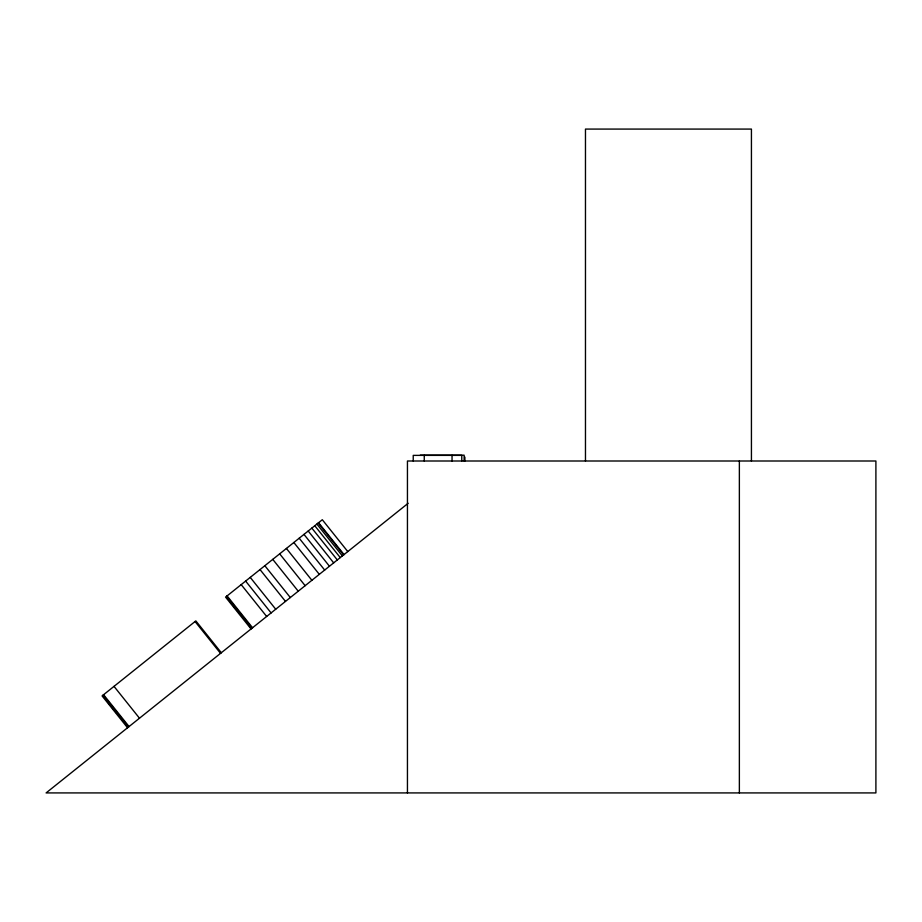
<?xml version="1.0" encoding="UTF-8"?>
<svg xmlns="http://www.w3.org/2000/svg" width="922" height="922" viewBox="0 0 922 922"><rect width="100%" height="100%" fill="white"/><g stroke="black" fill="none" stroke-linecap="round" stroke-linejoin="round"><path stroke-width="1.38" d="M408.158 503.274L46.1 792.92L875.9 792.92L875.9 461L407.443 461L407.443 792.92M420.282 455.18L464.135 455.18L464.135 461M347.778 551.575L322.308 519.731L225.579 597.122L251.049 628.954M318.574 522.728L344.044 554.571M318.148 523.062L343.618 554.906M316.891 524.076L342.362 555.908M314.782 525.747L340.264 557.591M311.843 528.11L337.314 559.942M308.202 531.026L333.672 562.858M303.983 534.391L329.454 566.235M299.201 538.218L324.671 570.061M293.841 542.505L319.312 574.348M286.408 548.452L311.878 580.295M279.677 553.845L305.147 585.689M272.762 559.366L298.244 591.209M264.833 565.716L290.315 597.548M260.016 569.566L285.486 601.409M250.242 577.391L275.713 609.223M245.632 581.079L271.103 612.923M241.195 584.629L266.665 616.461M227.089 595.912L252.559 627.755M226.512 596.373L251.983 628.216M230.512 602.181L237.588 610.917M239.34 613.118L241.045 615.354M248.952 625.231L251.637 628.493M221.326 652.741L195.844 620.898L102.077 695.926L127.547 727.758M195.061 621.532L220.542 653.375M114.017 686.371L139.487 718.215M103.587 694.715L129.057 726.559M103.01 695.176L128.481 727.02M108.808 703.14L113.199 708.626M116.714 713.017L114.962 710.827L116.668 713.063M107.886 702.08L113.152 708.661M126.326 725.13L128.089 727.331M751.43 461L751.43 129.08L585.47 129.08L585.47 461M739.363 461L739.363 792.92M464.884 457.116L464.884 461M461.772 461L461.772 455.376L413.229 455.376L413.229 461M452.045 455.376L452.045 461M424.258 455.376L424.258 461"/></g></svg>
